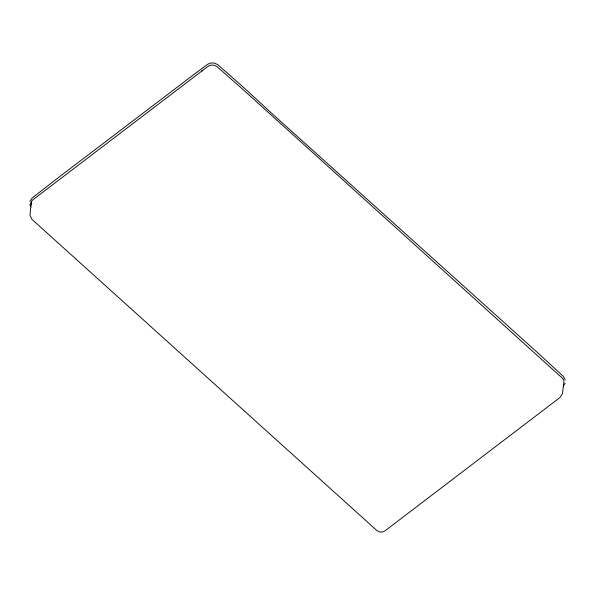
<?xml version="1.0" encoding="UTF-8"?>
<svg xmlns="http://www.w3.org/2000/svg" width="595" height="595" viewBox="0 0 595 595"><rect width="100%" height="100%" fill="white"/><g stroke="black" fill="none" stroke-linecap="round" stroke-linejoin="round"><path stroke-width="0.89" d="M31.215 202.084L29.981 215.093L31.952 219.354L376.918 530.569L379.394 531.908L382.288 532.056L384.824 530.993L559.962 397.52L562.543 393.488L563.71 383.262A6.471 5.348 8 0 0 562.171 377.981L242.589 89.176L217.205 66.774L214.349 65.249L211.009 65.071L208.079 66.29L32.941 199.756A6.471 5.355 5 0 0 31.141 204.858M29.832 201.355L32.19 197.964L58.124 177.793L192.282 75.706L207.566 64.32L210.875 62.944L214.802 63.152L218.03 64.877L243.526 87.376L273.142 114.627L538.445 353.437L563.227 376.285L565.25 379.908M563.145 386.006L565.168 383.314M201.526 71.244L202.761 70.113M29.75 204.762L31.163 206.934"/></g></svg>
